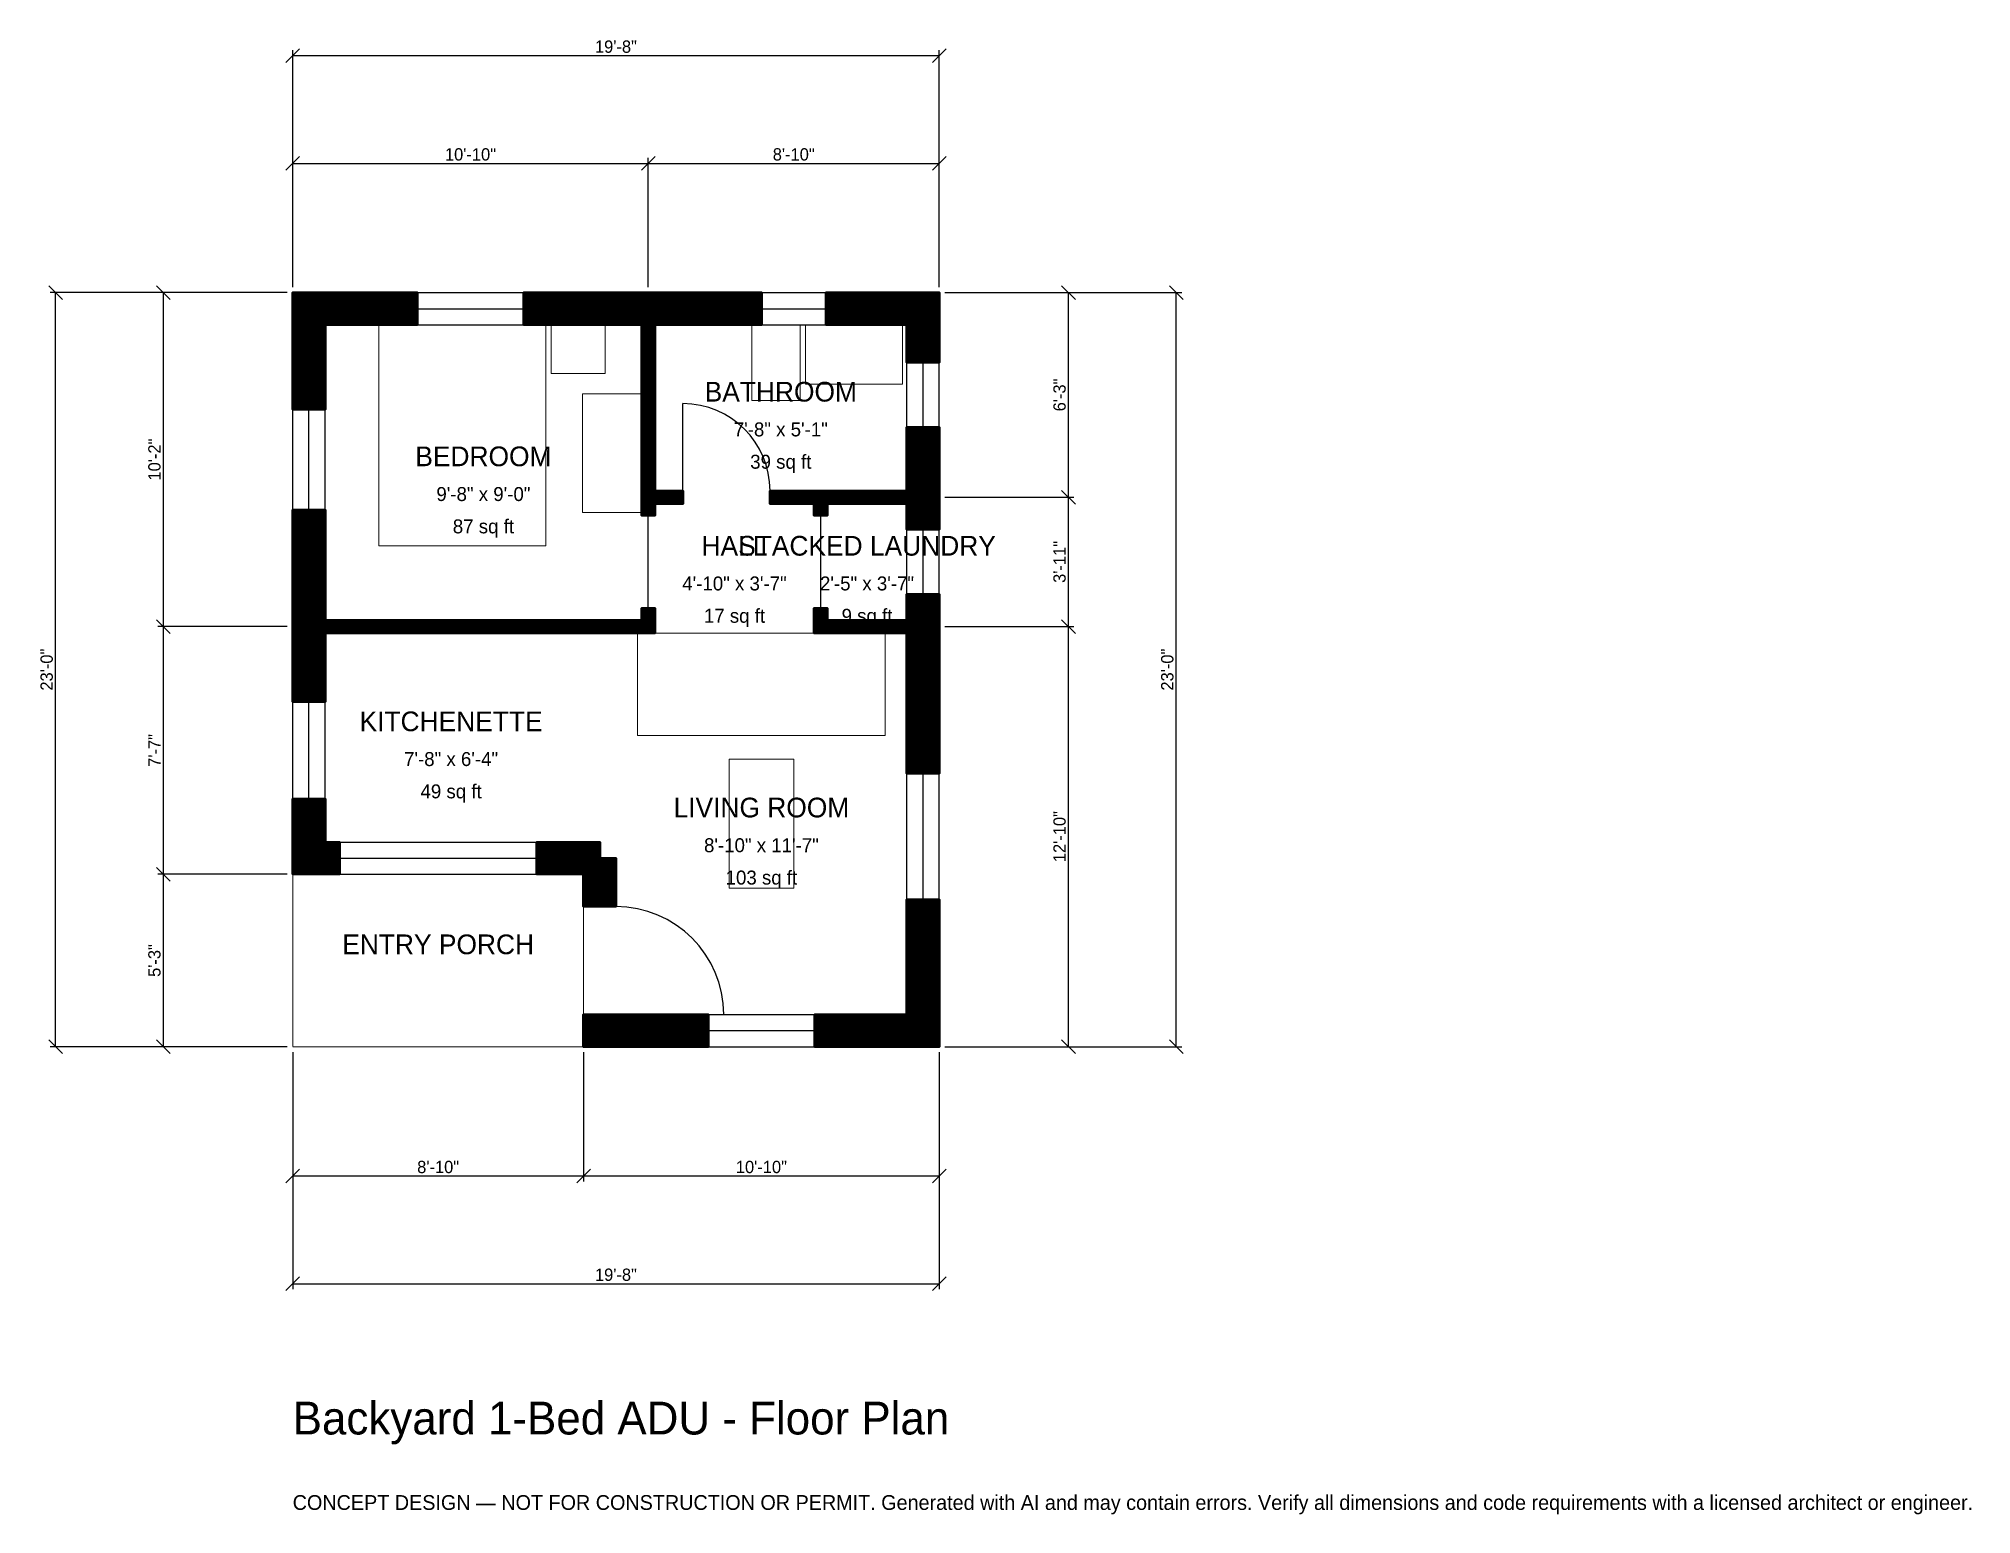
# Model space of a CAD drawing. Header units: inches. Extents: x -93 to 613, y -171 to 368.
import ezdxf
from ezdxf.enums import TextEntityAlignment as Align

# ---------------------------------------------------------------- set-up
doc = ezdxf.new("R2010")
doc.units = ezdxf.units.IN
doc.header["$MEASUREMENT"] = 0
doc.linetypes.add('DASHED', pattern=[0.6, 0.5, -0.1])
for name, color, linetype, lineweight in [('A-ANNO-DIMS', 1, 'Continuous', 13), ('A-ANNO-TEXT', 7, 'Continuous', 18), ('A-AREA-IDEN', 7, 'Continuous', 18), ('A-DOOR', 2, 'Continuous', 25), ('A-FLOR-FIXT', 9, 'Continuous', 13), ('A-FURN', 9, 'Continuous', 13), ('A-GLAZ', 4, 'Continuous', 25), ('A-SITE-PAVE', 8, 'Continuous', 13), ('A-WALL', 7, 'Continuous', 50), ('A-WALL-PATT', 8, 'Continuous', 13)]:
    doc.layers.add(name, color=color, linetype=linetype, lineweight=lineweight)
doc.dimstyles.new('PLAN', dxfattribs={"dimtxt": 4.5, "dimasz": 3, "dimexe": 2, "dimexo": 2, "dimgap": 1, "dimtad": 1, "dimdec": 0, "dimlunit": 4, "dimtsz": 2.5, "dimcen": 2.5, "dimclrd": 1, "dimclre": 1, "dimazin": 3, "dimtfac": 1, "dimtmove": 0, "dimatfit": 3})

msp = doc.modelspace()

# ---------------------------------------------------------------- hatches: boundary and pattern name
at = {"layer": 'A-WALL-PATT'}
h = msp.add_hatch(dxfattribs=at)
h.set_pattern_fill('ANSI31', color=8, scale=0.8)
h.paths.add_polyline_path([(106.2992, 11.811), (106.2992, 11.811), (106.2992, 11.811), (118.1102, 11.811), (118.1102, 11.811), (151.7717, 11.811), (151.7717, 0), (118.1102, 0), (118.1102, 0), (106.2992, 0), (106.2992, 0), (106.2992, 0), (106.2992, 11.811)])
h.paths.add_polyline_path([(106.2992, 62.9921), (89.1732, 62.9921), (89.1732, 74.8031), (112.2047, 74.8031), (112.2047, 68.8976), (118.1102, 68.8976), (118.1102, 51.1811), (106.2992, 51.1811), (106.2992, 62.9921)])
h.paths.add_polyline_path([(11.811, 62.9921), (11.811, 62.9921), (0, 62.9921), (0, 62.9921), (0, 62.9921), (0, 62.9921), (0, 74.8031), (0, 74.8031), (0, 90.5512), (11.811, 90.5512), (11.811, 74.8031), (17.126, 74.8031), (17.126, 62.9921), (11.811, 62.9921)])
h.paths.add_polyline_path([(0, 147.6378), (0, 151.1811), (0, 151.1811), (0, 155.9055), (0, 155.9055), (0, 159.4488), (0, 196.2598), (11.811, 196.2598), (11.811, 159.4488), (11.811, 155.9055), (103.937, 155.9055), (108.6614, 155.9055), (127.5591, 155.9055), (127.5591, 160.2362), (132.2835, 160.2362), (132.2835, 155.9055), (132.2835, 151.1811), (127.5591, 151.1811), (108.6614, 151.1811), (103.937, 151.1811), (11.811, 151.1811), (11.811, 147.6378), (11.811, 125.9843), (0, 125.9843), (0, 147.6378)])
h.paths.add_polyline_path([(0, 263.7795), (0, 263.7795), (0, 275.5906), (0, 275.5906), (0, 275.5906), (0, 275.5906), (11.811, 275.5906), (11.811, 275.5906), (45.4724, 275.5906), (45.4724, 263.7795), (11.811, 263.7795), (11.811, 232.874), (0, 232.874), (0, 263.7795)])
h.paths.add_polyline_path([(124.0157, 275.5906), (127.5591, 275.5906), (127.5591, 275.5906), (132.2835, 275.5906), (132.2835, 275.5906), (135.8268, 275.5906), (171.2598, 275.5906), (171.2598, 263.7795), (135.8268, 263.7795), (132.2835, 263.7795), (132.2835, 203.1496), (142.5197, 203.1496), (142.5197, 198.4252), (132.2835, 198.4252), (132.2835, 194.0945), (127.5591, 194.0945), (127.5591, 198.4252), (127.5591, 203.1496), (127.5591, 263.7795), (124.0157, 263.7795), (84.4488, 263.7795), (84.4488, 275.5906), (124.0157, 275.5906)])
h.paths.add_polyline_path([(224.4094, 275.5906), (224.4094, 275.5906), (236.2205, 275.5906), (236.2205, 275.5906), (236.2205, 275.5906), (236.2205, 263.7795), (236.2205, 263.7795), (236.2205, 250), (224.4094, 250), (224.4094, 263.7795), (194.8819, 263.7795), (194.8819, 275.5906), (224.4094, 275.5906)])
h.paths.add_polyline_path([(236.2205, 206.6929), (236.2205, 203.1496), (236.2205, 203.1496), (236.2205, 198.4252), (236.2205, 198.4252), (236.2205, 194.8819), (236.2205, 188.9764), (224.4094, 188.9764), (224.4094, 194.8819), (224.4094, 198.4252), (195.2756, 198.4252), (195.2756, 194.0945), (190.5512, 194.0945), (190.5512, 198.4252), (174.4094, 198.4252), (174.4094, 203.1496), (190.5512, 203.1496), (195.2756, 203.1496), (224.4094, 203.1496), (224.4094, 206.6929), (224.4094, 226.378), (236.2205, 226.378), (236.2205, 206.6929)])
h.paths.add_polyline_path([(236.2205, 159.4488), (236.2205, 155.9055), (236.2205, 155.9055), (236.2205, 151.1811), (236.2205, 151.1811), (236.2205, 147.6378), (236.2205, 99.8031), (224.4094, 99.8031), (224.4094, 147.6378), (224.4094, 151.1811), (195.2756, 151.1811), (190.5512, 151.1811), (190.5512, 155.9055), (190.5512, 160.2362), (195.2756, 160.2362), (195.2756, 155.9055), (224.4094, 155.9055), (224.4094, 159.4488), (224.4094, 165.3543), (236.2205, 165.3543), (236.2205, 159.4488)])
h.paths.add_polyline_path([(236.2205, 11.811), (236.2205, 11.811), (236.2205, 0), (236.2205, 0), (236.2205, 0), (224.4094, 0), (224.4094, 0), (190.748, 0), (190.748, 11.811), (224.4094, 11.811), (224.4094, 53.7402), (236.2205, 53.7402), (236.2205, 11.811)])

# ---------------------------------------------------------------- linework, layer by layer
at = {"layer": 'A-DOOR'}
for p, q in [((142.5197, 203.1496), (142.5197, 235.0394)), ((129.9213, 160.2362), (129.9213, 194.0945)), ((192.9134, 160.2362), (192.9134, 194.0945)), ((118.1102, 11.811), (157.4803, 11.811))]:
    msp.add_line(p, q, dxfattribs=at)
for centre, radius in [((142.5197, 203.1496), 31.8898), ((118.1102, 11.811), 39.3701)]:
    msp.add_arc(centre, radius, 0, 90, dxfattribs=at)
at = {"layer": 'A-FLOR-FIXT'}
for points in [[(167.7165, 236.2205), (185.4331, 236.2205), (185.4331, 263.7795), (167.7165, 263.7795)], [(187.4016, 242.126), (222.8346, 242.126), (222.8346, 263.7795), (187.4016, 263.7795)]]:
    msp.add_lwpolyline(points, close=True, dxfattribs=at)
at = {"layer": 'A-FURN'}
for points in [[(31.4961, 183.0709), (92.5197, 183.0709), (92.5197, 263.7795), (31.4961, 263.7795)], [(94.4882, 246.063), (114.1732, 246.063), (114.1732, 263.7795), (94.4882, 263.7795)], [(105.9055, 195.2756), (127.5591, 195.2756), (127.5591, 238.5827), (105.9055, 238.5827)], [(125.9843, 113.7795), (216.5354, 113.7795), (216.5354, 151.1811), (125.9843, 151.1811)], [(159.4488, 57.874), (183.0709, 57.874), (183.0709, 105.1181), (159.4488, 105.1181)]]:
    msp.add_lwpolyline(points, close=True, dxfattribs=at)
at = {"layer": 'A-GLAZ'}
for p, q in [((45.4724, 275.5906), (84.4488, 275.5906)), ((171.2598, 275.5906), (194.8819, 275.5906)), ((45.4724, 269.685), (84.4488, 269.685)), ((171.2598, 269.685), (194.8819, 269.685)), ((45.4724, 263.7795), (84.4488, 263.7795)), ((171.2598, 263.7795), (194.8819, 263.7795)), ((224.4094, 226.378), (224.4094, 250)), ((230.315, 226.378), (230.315, 250)), ((236.2205, 226.378), (236.2205, 250)), ((0, 196.2598), (0, 232.874)), ((5.9055, 196.2598), (5.9055, 232.874)), ((11.811, 196.2598), (11.811, 232.874)), ((224.4094, 165.3543), (224.4094, 188.9764)), ((230.315, 165.3543), (230.315, 188.9764)), ((236.2205, 165.3543), (236.2205, 188.9764)), ((0, 90.5512), (0, 125.9843)), ((5.9055, 90.5512), (5.9055, 125.9843)), ((11.811, 90.5512), (11.811, 125.9843)), ((224.4094, 53.7402), (224.4094, 99.8031)), ((230.315, 53.7402), (230.315, 99.8031)), ((236.2205, 53.7402), (236.2205, 99.8031)), ((17.126, 74.8031), (89.1732, 74.8031)), ((17.126, 68.8976), (89.1732, 68.8976)), ((17.126, 62.9921), (89.1732, 62.9921)), ((151.7717, 11.811), (190.748, 11.811)), ((151.7717, 5.9055), (190.748, 5.9055)), ((151.7717, 0), (190.748, 0))]:
    msp.add_line(p, q, dxfattribs=at)
at = {"layer": 'A-SITE-PAVE', "linetype": 'DASHED'}
msp.add_lwpolyline([(0, 0), (106.2992, 0), (106.2992, 62.9921), (0, 62.9921)], close=True, dxfattribs=at)
at = {"layer": 'A-WALL'}
for points in [[(0, 263.7795), (0, 263.7795), (0, 275.5906), (0, 275.5906), (0, 275.5906), (0, 275.5906), (11.811, 275.5906), (11.811, 275.5906), (45.4724, 275.5906), (45.4724, 263.7795), (11.811, 263.7795), (11.811, 232.874), (0, 232.874), (0, 263.7795)], [(124.0157, 275.5906), (127.5591, 275.5906), (127.5591, 275.5906), (132.2835, 275.5906), (132.2835, 275.5906), (135.8268, 275.5906), (171.2598, 275.5906), (171.2598, 263.7795), (135.8268, 263.7795), (132.2835, 263.7795), (132.2835, 203.1496), (142.5197, 203.1496), (142.5197, 198.4252), (132.2835, 198.4252), (132.2835, 194.0945), (127.5591, 194.0945), (127.5591, 198.4252), (127.5591, 203.1496), (127.5591, 263.7795), (124.0157, 263.7795), (84.4488, 263.7795), (84.4488, 275.5906), (124.0157, 275.5906)], [(224.4094, 275.5906), (224.4094, 275.5906), (236.2205, 275.5906), (236.2205, 275.5906), (236.2205, 275.5906), (236.2205, 263.7795), (236.2205, 263.7795), (236.2205, 250), (224.4094, 250), (224.4094, 263.7795), (194.8819, 263.7795), (194.8819, 275.5906), (224.4094, 275.5906)], [(236.2205, 206.6929), (236.2205, 203.1496), (236.2205, 203.1496), (236.2205, 198.4252), (236.2205, 198.4252), (236.2205, 194.8819), (236.2205, 188.9764), (224.4094, 188.9764), (224.4094, 194.8819), (224.4094, 198.4252), (195.2756, 198.4252), (195.2756, 194.0945), (190.5512, 194.0945), (190.5512, 198.4252), (174.4094, 198.4252), (174.4094, 203.1496), (190.5512, 203.1496), (195.2756, 203.1496), (224.4094, 203.1496), (224.4094, 206.6929), (224.4094, 226.378), (236.2205, 226.378), (236.2205, 206.6929)], [(0, 147.6378), (0, 151.1811), (0, 151.1811), (0, 155.9055), (0, 155.9055), (0, 159.4488), (0, 196.2598), (11.811, 196.2598), (11.811, 159.4488), (11.811, 155.9055), (103.937, 155.9055), (108.6614, 155.9055), (127.5591, 155.9055), (127.5591, 160.2362), (132.2835, 160.2362), (132.2835, 155.9055), (132.2835, 151.1811), (127.5591, 151.1811), (108.6614, 151.1811), (103.937, 151.1811), (11.811, 151.1811), (11.811, 147.6378), (11.811, 125.9843), (0, 125.9843), (0, 147.6378)], [(236.2205, 159.4488), (236.2205, 155.9055), (236.2205, 155.9055), (236.2205, 151.1811), (236.2205, 151.1811), (236.2205, 147.6378), (236.2205, 99.8031), (224.4094, 99.8031), (224.4094, 147.6378), (224.4094, 151.1811), (195.2756, 151.1811), (190.5512, 151.1811), (190.5512, 155.9055), (190.5512, 160.2362), (195.2756, 160.2362), (195.2756, 155.9055), (224.4094, 155.9055), (224.4094, 159.4488), (224.4094, 165.3543), (236.2205, 165.3543), (236.2205, 159.4488)], [(11.811, 62.9921), (11.811, 62.9921), (0, 62.9921), (0, 62.9921), (0, 62.9921), (0, 62.9921), (0, 74.8031), (0, 74.8031), (0, 90.5512), (11.811, 90.5512), (11.811, 74.8031), (17.126, 74.8031), (17.126, 62.9921), (11.811, 62.9921)], [(106.2992, 62.9921), (89.1732, 62.9921), (89.1732, 74.8031), (112.2047, 74.8031), (112.2047, 68.8976), (118.1102, 68.8976), (118.1102, 51.1811), (106.2992, 51.1811), (106.2992, 62.9921)], [(236.2205, 11.811), (236.2205, 11.811), (236.2205, 0), (236.2205, 0), (236.2205, 0), (224.4094, 0), (224.4094, 0), (190.748, 0), (190.748, 11.811), (224.4094, 11.811), (224.4094, 53.7402), (236.2205, 53.7402), (236.2205, 11.811)], [(106.2992, 11.811), (106.2992, 11.811), (106.2992, 11.811), (118.1102, 11.811), (118.1102, 11.811), (151.7717, 11.811), (151.7717, 0), (118.1102, 0), (118.1102, 0), (106.2992, 0), (106.2992, 0), (106.2992, 0), (106.2992, 11.811)]]:
    msp.add_lwpolyline(points, close=True, dxfattribs=at)

# ---------------------------------------------------------------- texts
at = {"layer": 'A-ANNO-TEXT'}
for s, height, p in [('Backyard 1-Bed ADU - Floor Plan', 12, (0, -141.7323)), ('CONCEPT DESIGN — NOT FOR CONSTRUCTION OR PERMIT. Generated with AI and may contain errors. Verify all dimensions and code requirements with a licensed architect or engineer.', 5.4, (0, -169.2913))]:
    msp.add_text(s, height=height, dxfattribs=at).set_placement(p)
at = {"layer": 'A-AREA-IDEN'}
for s, height, p in [('BATHROOM', 7.2, (178.3465, 239.3701)), ('7\'-8" x 5\'-1"', 5.1, (178.3465, 225.5906)), ('BEDROOM', 7.2, (69.685, 215.748)), ('39 sq ft', 5.1, (178.3465, 213.7795)), ('9\'-8" x 9\'-0"', 5.1, (69.685, 201.9685)), ('87 sq ft', 5.1, (69.685, 190.1575)), ('HALL', 7.2, (161.4173, 183.0709)), ('STACKED LAUNDRY', 7.2, (209.8425, 183.0709)), ('4\'-10" x 3\'-7"', 5.1, (161.4173, 169.2913)), ('2\'-5" x 3\'-7"', 5.1, (209.8425, 169.2913)), ('17 sq ft', 5.1, (161.4173, 157.4803)), ('9 sq ft', 5.1, (209.8425, 157.4803)), ('KITCHENETTE', 7.2, (57.874, 118.8976)), ('7\'-8" x 6\'-4"', 5.1, (57.874, 105.1181)), ('49 sq ft', 5.1, (57.874, 93.3071)), ('LIVING ROOM', 7.2, (171.2598, 87.4016)), ('8\'-10" x 11\'-7"', 5.1, (171.2598, 73.622)), ('103 sq ft', 5.1, (171.2598, 61.811)), ('ENTRY PORCH', 7.2, (53.1496, 37.4016))]:
    msp.add_text(s, height=height, dxfattribs=at).set_placement(p, align=Align.MIDDLE_CENTER)

# ---------------------------------------------------------------- dimensions: what is measured, and where the dimension line sits
at = {"layer": 'A-ANNO-DIMS'}
for base, p1, p2, text in [((0, 362.2047), (0, 275.5906), (236.2205, 275.5906), '19\'-8"'), ((0, 322.8346), (0, 275.5906), (129.9213, 275.5906), '10\'-10"'), ((129.9213, 322.8346), (129.9213, 275.5906), (236.2205, 275.5906), '8\'-10"'), ((0, -47.2441), (0, 0), (106.2992, 0), '8\'-10"'), ((0, -86.6142), (0, 0), (236.2205, 0), '19\'-8"'), ((106.2992, -47.2441), (106.2992, 0), (236.2205, 0), '10\'-10"')]:
    msp.add_linear_dim(base=base, p1=p1, p2=p2, text=text, dimstyle='PLAN', dxfattribs=at).render()
for base, p1, p2, text in [((-86.6142, 0), (0, 0), (0, 275.5906), '23\'-0"'), ((-47.2441, 153.5433), (0, 153.5433), (0, 275.5906), '10\'-2"'), ((283.4646, 200.7874), (236.2205, 200.7874), (236.2205, 275.5906), '6\'-3"'), ((322.8346, 0), (236.2205, 0), (236.2205, 275.5906), '23\'-0"'), ((283.4646, 153.5433), (236.2205, 153.5433), (236.2205, 200.7874), '3\'-11"'), ((-47.2441, 62.9921), (0, 62.9921), (0, 153.5433), '7\'-7"'), ((283.4646, 0), (236.2205, 0), (236.2205, 153.5433), '12\'-10"'), ((-47.2441, 0), (0, 0), (0, 62.9921), '5\'-3"')]:
    msp.add_linear_dim(base=base, p1=p1, p2=p2, angle=90, text=text, dimstyle='PLAN', dxfattribs=at).render()

doc.saveas('drawing.dxf')
